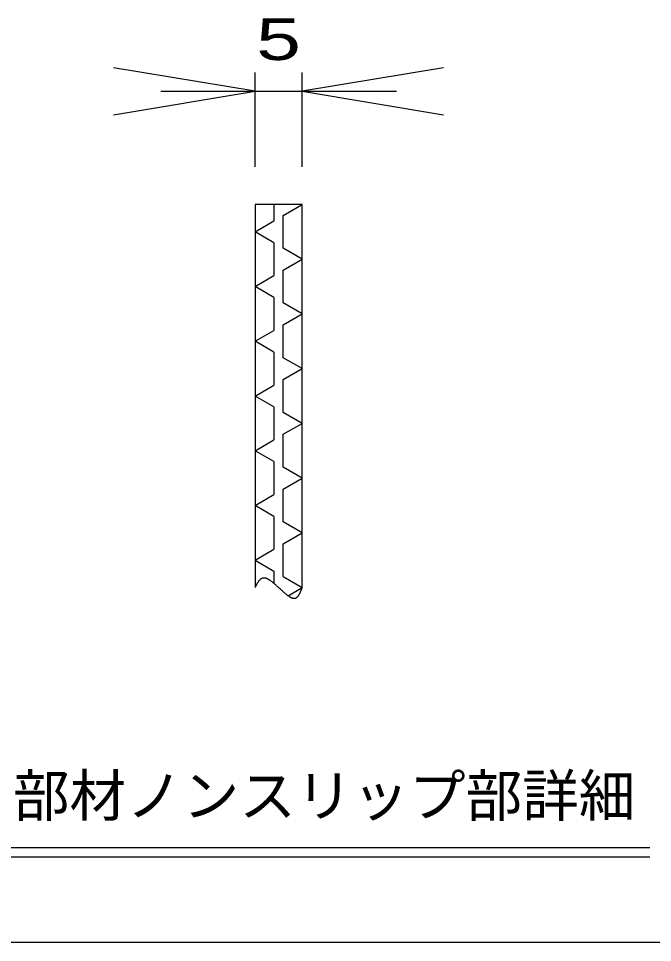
# Model space of a CAD drawing. Units: millimetres on the paper, enlarged 8 times, with parts at other scales. Extents: x -1456 to 1385, y -1026 to 843.
# Drawn here: x -232.5 to 36.5, y -917.2 to -525.4 of the extents above; entities that cross this region are included whole.
import ezdxf
from ezdxf.enums import TextEntityAlignment as Align

# ---------------------------------------------------------------- set-up
doc = ezdxf.new("R2010")
doc.units = ezdxf.units.MM
doc.header["$LTSCALE"] = 8
doc.layers.add('0_2', color=150, linetype='Continuous', lineweight=25)
doc.layers.add('32', color=3, linetype='Continuous', lineweight=25)
doc.styles.add('ベクトル', font='')
doc.styles.get('ベクトル').set_extended_font_data('ベクトル')

# ---------------------------------------------------------------- blocks, each defined once
blk = doc.blocks.new('open_arrow')
at = {"color": 0, "linetype": 'Continuous', "lineweight": -2}
blk.add_lwpolyline([(7.5, 1.25), (0, 0), (7.5, -1.25)], dxfattribs=at)

msp = doc.modelspace()

# ---------------------------------------------------------------- linework, layer by layer
at = {"layer": '0_2'}
msp.add_line((1384.8, -917.2), (-1383.2, -917.2), dxfattribs=at)
at = {"layer": '32', "color": 4}
for p, q in [((-132.168, -588.26), (-132.168, -548.26)), ((-112.168, -588.26), (-112.168, -548.26)), ((-172.168, -556.26), (-72.168, -556.26)), ((-266.738, -876.887), (35.367, -876.887)), ((-266.738, -880.887), (35.367, -880.887))]:
    msp.add_line(p, q, dxfattribs=at)
at = {"layer": '32'}
for p, q in [((-112.168, -604.26), (-132.168, -604.26)), ((-132.168, -604.26), (-132.168, -766.66)), ((-124.168, -604.26), (-124.168, -611.22)), ((-120.168, -608.9), (-112.168, -604.26)), ((-112.168, -766.66), (-112.168, -604.26)), ((-132.168, -615.86), (-124.168, -611.22)), ((-120.168, -622.82), (-120.168, -608.9)), ((-124.168, -620.5), (-132.168, -615.86)), ((-124.168, -620.5), (-124.168, -634.42)), ((-112.168, -627.46), (-120.168, -622.82)), ((-120.168, -632.1), (-112.168, -627.46)), ((-132.168, -639.06), (-124.168, -634.42)), ((-120.168, -646.02), (-120.168, -632.1)), ((-124.168, -643.7), (-132.168, -639.06)), ((-124.168, -643.7), (-124.168, -657.62)), ((-112.168, -650.66), (-120.168, -646.02)), ((-120.168, -655.3), (-112.168, -650.66)), ((-132.168, -662.26), (-124.168, -657.62)), ((-120.168, -669.22), (-120.168, -655.3)), ((-124.168, -666.9), (-132.168, -662.26)), ((-124.168, -666.9), (-124.168, -680.82)), ((-112.168, -673.86), (-120.168, -669.22)), ((-120.168, -678.5), (-112.168, -673.86)), ((-132.168, -685.46), (-124.168, -680.82)), ((-120.168, -692.42), (-120.168, -678.5)), ((-124.168, -690.1), (-132.168, -685.46)), ((-124.168, -690.1), (-124.168, -704.02)), ((-112.168, -697.06), (-120.168, -692.42)), ((-120.168, -701.7), (-112.168, -697.06)), ((-132.168, -708.66), (-124.168, -704.02)), ((-120.168, -715.62), (-120.168, -701.7)), ((-124.168, -713.3), (-132.168, -708.66)), ((-124.168, -713.3), (-124.168, -727.22)), ((-112.168, -720.26), (-120.168, -715.62)), ((-120.168, -724.9), (-112.168, -720.26)), ((-132.168, -731.86), (-124.168, -727.22)), ((-120.168, -738.82), (-120.168, -724.9)), ((-124.168, -736.5), (-132.168, -731.86)), ((-124.168, -736.5), (-124.168, -750.42)), ((-112.168, -743.46), (-120.168, -738.82)), ((-120.168, -748.1), (-112.168, -743.46)), ((-120.168, -762.02), (-120.168, -748.1)), ((-132.168, -755.06), (-124.168, -750.42)), ((-132.168, -755.06), (-124.168, -759.7)), ((-124.168, -759.7), (-124.168, -764.893)), ((-120.168, -762.02), (-112.168, -766.66)), ((-132.042, -766.409), (-132.168, -766.66)), ((-121.774, -767.025), (-122.134, -766.696)), ((-121.414, -767.353), (-121.774, -767.025)), ((-118.145, -770.126), (-112.168, -766.66)), ((-112.168, -766.66), (-112.266, -766.935))]:
    msp.add_line(p, q, dxfattribs=at)
for centre, radius, start, end in [((-125.546, -767.917), 6.423, 141.31982, 143.49654), ((-126.248, -767.355), 5.524, 138.84709, 141.32194), ((-126.812, -766.861), 4.774, 136.05074, 138.84915), ((-127.26, -766.429), 4.152, 132.90669, 136.05253), ((-127.61, -766.053), 3.638, 129.39522, 132.9079), ((-127.875, -765.73), 3.22, 125.50489, 129.39543), ((-128.068, -765.46), 2.888, 121.23754, 125.50365), ((-128.2, -765.243), 2.634, 116.61349, 121.23439), ((-128.281, -765.081), 2.453, 111.6761, 116.60814), ((-128.323, -764.976), 2.34, 106.49371, 111.66859), ((-128.336, -764.932), 2.294, 101.15733, 106.48451), ((-128.333, -764.954), 2.317, 95.77333, 101.14733), ((-128.324, -765.048), 2.411, 90.45415, 95.76302), ((-128.323, -765.22), 2.583, 85.30303, 90.44127), ((-128.344, -765.468), 2.831, 80.38832, 85.28988), ((-128.402, -765.81), 3.179, 75.78833, 80.38455), ((-128.514, -766.251), 3.633, 71.53034, 75.78677), ((-128.697, -766.799), 4.211, 67.62674, 71.53057), ((-128.97, -767.463), 4.929, 64.07308, 67.62826), ((-129.48, -768.507), 6.091, 60.98286, 64.05223), ((-130.33, -770.042), 7.846, 58.46225, 60.99346), ((-131.449, -771.869), 9.988, 56.37057, 58.47037), ((-132.886, -774.031), 12.584, 54.6265, 56.37676), ((-134.701, -776.589), 15.721, 53.16772, 54.63123), ((-136.977, -779.63), 19.519, 51.94632, 53.17135), ((-65.969, -799.606), 73.944, 153.10775, 153.32426), ((-92.864, -785.965), 43.788, 152.74405, 153.10807), ((-104.526, -779.957), 30.669, 152.22818, 152.74453), ((-111.1, -776.495), 23.239, 151.55331, 152.22885), ((-115.349, -774.192), 18.406, 150.71043, 151.55416), ((-118.335, -772.517), 14.982, 149.68825, 150.71148), ((-120.55, -771.222), 12.416, 148.47308, 149.68951), ((-122.255, -770.176), 10.415, 147.04869, 148.47455), ((-123.6, -769.304), 8.813, 145.39627, 147.05038), ((-124.677, -768.56), 7.504, 143.4945, 145.39816), ((-139.834, -783.283), 24.157, 50.9253, 51.94912), ((-143.457, -787.747), 29.906, 50.07596, 50.92745), ((-148.145, -793.35), 37.212, 49.37604, 50.07762), ((-154.418, -800.664), 46.847, 48.80832, 49.37731), ((-163.266, -810.776), 60.284, 48.35958, 48.80928), ((-176.827, -826.03), 80.694, 48.01991, 48.3603), ((-200.68, -852.541), 116.357, 47.78211, 48.02041), ((-255.377, -912.828), 197.758, 47.6414, 47.78242), ((9.582, -623.681), 194.427, 227.64243, 227.78532), ((-44.469, -683.262), 113.981, 227.78494, 228.02664), ((-137.651, -758.317), 26.803, 338.7748, 339.38534), ((-145.774, -755.26), 35.482, 339.38466, 339.85036), ((-160.131, -749.992), 50.775, 339.84987, 340.17769), ((-193.145, -738.091), 85.869, 340.17737, 340.37216), ((-68.124, -709.558), 78.611, 228.02606, 228.37228), ((-81.579, -724.7), 58.354, 228.37147, 228.83054), ((-90.35, -734.732), 45.029, 228.82944, 229.4127), ((-96.554, -741.974), 35.494, 229.41125, 230.13373), ((-101.173, -747.506), 28.287, 230.13183, 231.01319), ((-104.725, -751.897), 22.638, 231.01072, 232.07648), ((-107.51, -755.472), 18.107, 232.07325, 233.35658), ((-109.71, -758.432), 14.418, 233.35234, 234.89647), ((-111.448, -760.906), 11.396, 234.89086, 236.75241), ((-112.805, -762.979), 8.917, 236.74498, 238.99854), ((-113.846, -764.714), 6.894, 238.98865, 241.73289), ((-114.619, -766.154), 5.26, 241.71981, 245.08519), ((-115.078, -767.137), 4.175, 245.10638, 249.05423), ((-115.32, -767.77), 3.497, 249.05178, 253.44374), ((-115.472, -768.281), 2.965, 253.44324, 258.28863), ((-115.554, -768.68), 2.557, 258.29102, 263.57285), ((-115.588, -768.976), 2.259, 263.57987, 269.24206), ((-115.591, -769.178), 2.057, 269.2584, 275.20367), ((-115.581, -769.304), 1.93, 275.2261, 281.34771), ((-115.572, -769.35), 1.883, 281.36216, 287.49457), ((-115.58, -769.327), 1.908, 287.50843, 293.49612), ((-115.618, -769.24), 2.003, 293.50754, 299.21363), ((-115.699, -769.095), 2.169, 299.22157, 304.54331), ((-115.836, -768.897), 2.409, 304.54765, 309.42224), ((-116.04, -768.649), 2.731, 309.42354, 313.82505), ((-116.324, -768.352), 3.142, 313.82415, 317.75534), ((-116.702, -768.01), 3.651, 317.75307, 321.2359), ((-117.186, -767.62), 4.273, 321.23293, 324.30019), ((-117.795, -767.182), 5.023, 324.297, 326.98605), ((-118.548, -766.693), 5.921, 326.98292, 329.33152), ((-119.472, -766.144), 6.996, 329.32863, 331.37248), ((-120.603, -765.527), 8.284, 331.3699, 333.14144), ((-121.989, -764.824), 9.838, 333.13919, 334.667), ((-123.705, -764.012), 11.737, 334.66507, 335.97387), ((-125.863, -763.049), 14.1, 335.97225, 337.08306), ((-128.647, -761.872), 17.122, 337.08172, 338.01216), ((-132.375, -760.366), 21.143, 338.01106, 338.77568)]:
    msp.add_arc(centre, radius, start, end, dxfattribs=at)

# ---------------------------------------------------------------- block references
at = {"layer": '32', "color": 4, "xscale": 8, "yscale": 8, "rotation": 180}
msp.add_blockref('open_arrow', (-132.168, -556.26), dxfattribs=at)
at = {"layer": '32', "color": 4, "xscale": 8, "yscale": 8}
msp.add_blockref('open_arrow', (-112.168, -556.26), dxfattribs=at)

# ---------------------------------------------------------------- texts
at = {"layer": '32', "color": 4, "style": 'ベクトル', "width": 1.45}
msp.add_text('5', height=17.6, dxfattribs=at).set_placement((-122.168, -548.26), align=Align.BOTTOM_CENTER)
at = {"layer": '32', "color": 2, "style": 'ベクトル'}
msp.add_text('主部材ノンスリップ部詳細', height=17.6, dxfattribs=at).set_placement((-258.882, -854.905), align=Align.MIDDLE_LEFT)

doc.saveas('drawing.dxf')
